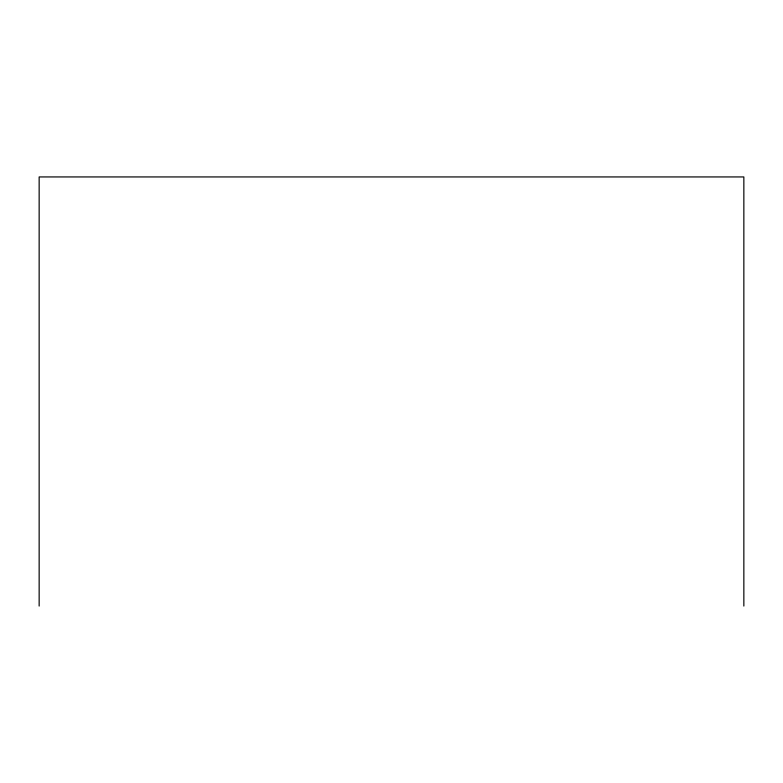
<?xml version="1.0" encoding="UTF-8"?>
<svg xmlns="http://www.w3.org/2000/svg" width="783" height="783" viewBox="0 0 783 783"><rect width="100%" height="100%" fill="white"/><g stroke="black" fill="none" stroke-linecap="round" stroke-linejoin="round"><path stroke-width="1.17" d="M743.85 606.062L743.85 176.938L39.15 176.938L39.15 606.062"/></g></svg>
